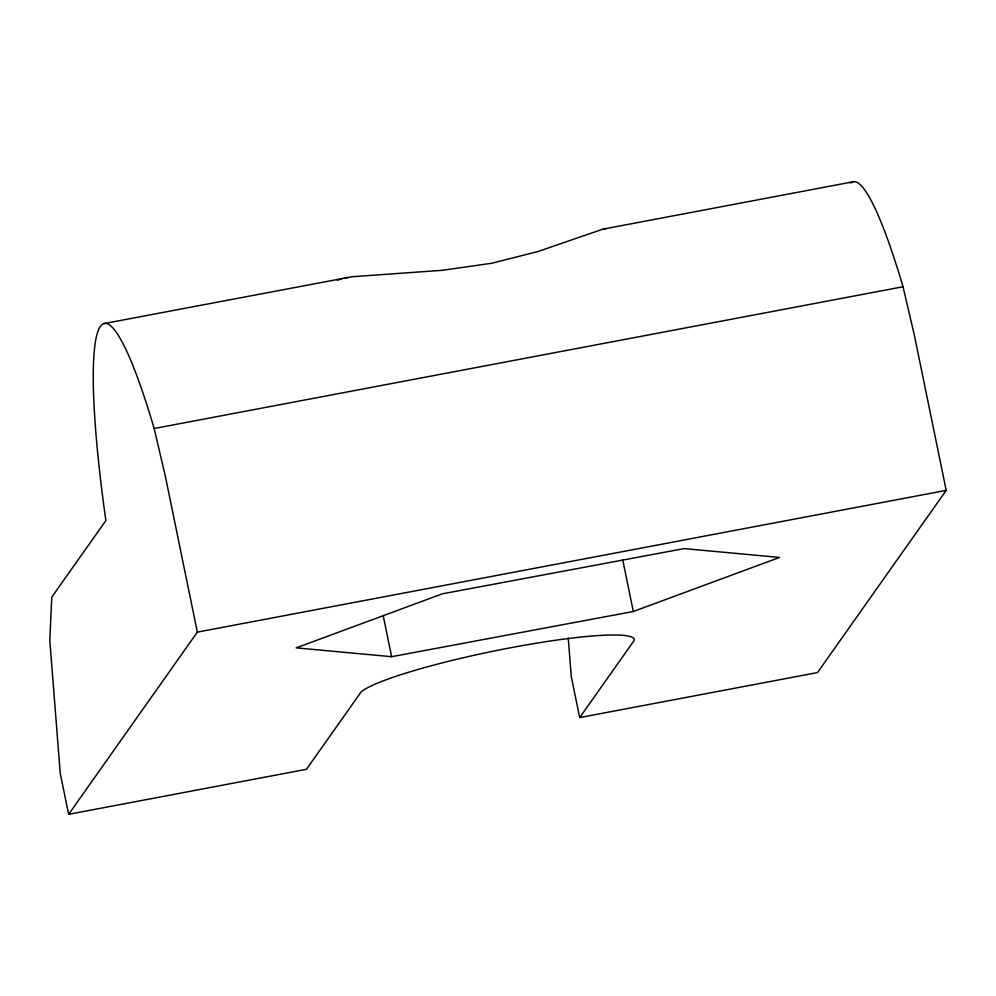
<?xml version="1.0" encoding="UTF-8"?>
<svg xmlns="http://www.w3.org/2000/svg" width="996" height="996" viewBox="0 0 996 996"><rect width="100%" height="100%" fill="white"/><g stroke="black" fill="none" stroke-linecap="round" stroke-linejoin="round"><path stroke-width="1.49" d="M197.345 632.124L165.398 476.474L154.168 428.504A297.667 37.549 79.3 0 0 99.276 328.244A297.667 37.549 79.3 0 0 105.862 520.572L51.767 597.152L49.8 640.416L60.246 773.382L68.649 814.317L197.345 632.124L946.2 490.381L914.253 334.731L903.023 286.761A297.667 37.549 79.3 0 0 850.733 183.027M568.243 638L571.281 676.645L579.684 717.581L634.39 640.142A140.697 16.907 -11.6 0 0 510.674 647.749A140.697 16.907 -11.6 0 0 361.175 691.859L306.469 769.298L68.649 814.317M946.2 490.381L817.504 672.574L579.684 717.581M633.319 611.494L779.569 557.436L684.09 548.597L442.398 593.815L296.186 647.861L391.627 656.7L633.319 611.494L622.674 559.677M337.383 280.225L341.391 278.917M853.273 181.758L602.978 229.142L537.74 251.59L491.75 263.255L442.137 270.327L352.148 276.714L104.418 323.501M343.981 278.245L347.841 277.436M154.168 428.504L903.023 286.761M602.978 229.142L605.618 228.794M383.186 615.553L391.627 656.7"/></g></svg>
